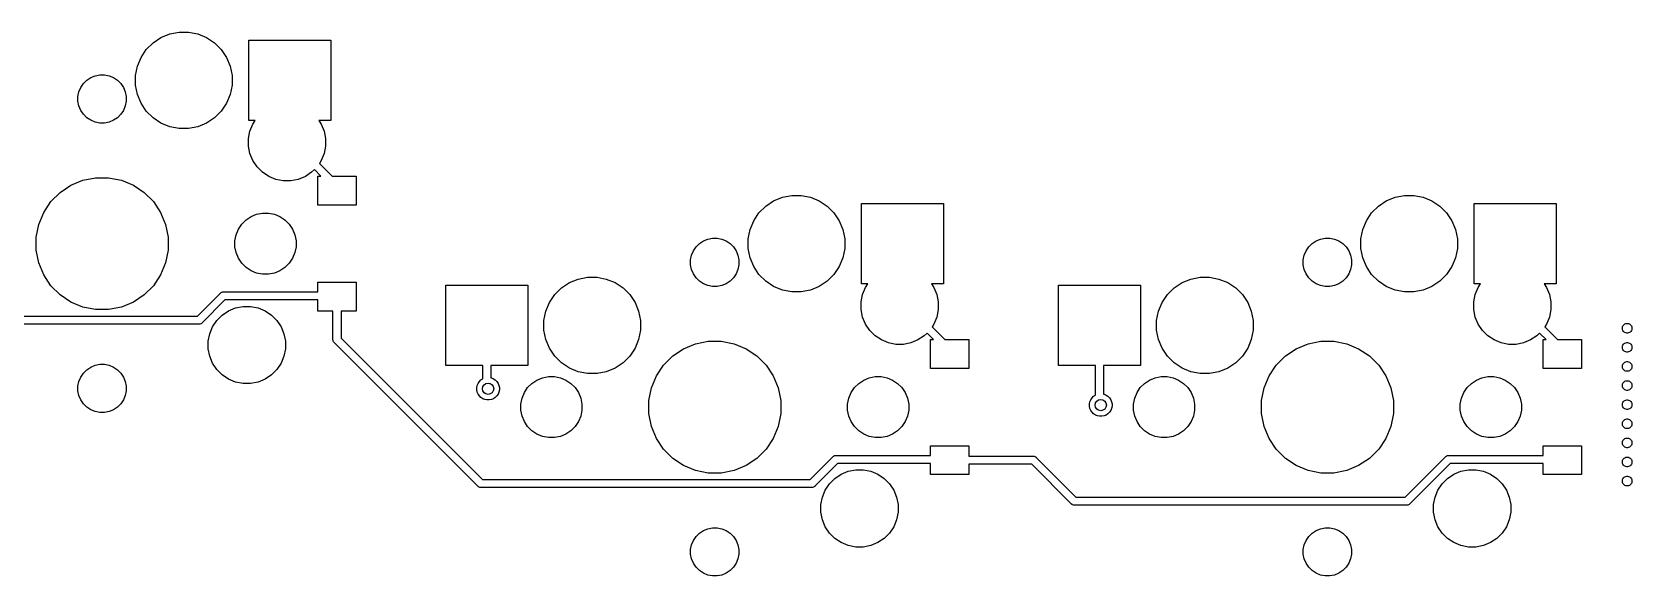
# Model space of a CAD drawing. Extents: x 70 to 347, y -163 to -55.
# Drawn here: x 158.63 to 208.38, y -114.55 to -97.64 of the extents above; entities that cross this region are included whole.
import ezdxf

# ---------------------------------------------------------------- set-up
doc = ezdxf.new("R2010")
doc.units = 0
doc.layers.add('BLACK', color=7, linetype='CONTINUOUS')

msp = doc.modelspace()

# ---------------------------------------------------------------- linework, layer by layer
at = {"layer": 'BLACK', "linetype": 'CONTINUOUS'}
for p, q in [((162.182, -98.18), (162.391, -97.9711)), ((162.391, -97.9711), (162.637, -97.8069)), ((162.637, -97.8069), (162.91, -97.6938)), ((162.91, -97.6938), (163.2, -97.6362)), ((163.2, -97.6362), (163.495, -97.6362)), ((163.495, -97.6362), (163.785, -97.6938)), ((163.785, -97.6938), (164.058, -97.8069)), ((164.058, -97.8069), (164.304, -97.9711)), ((164.304, -97.9711), (164.513, -98.18)), ((165.374, -100.386), (165.374, -97.8862)), ((165.374, -97.8862), (167.924, -97.8862)), ((167.924, -97.8862), (167.924, -100.386)), ((161.905, -98.6987), (162.018, -98.4257)), ((162.018, -98.4257), (162.182, -98.18)), ((164.513, -98.18), (164.677, -98.4257)), ((164.677, -98.4257), (164.79, -98.6987)), ((160.452, -99.0516), (160.589, -98.995)), ((160.589, -98.995), (160.734, -98.9662)), ((160.734, -98.9662), (160.881, -98.9662)), ((160.881, -98.9662), (161.026, -98.995)), ((161.026, -98.995), (161.163, -99.0516)), ((161.847, -98.9885), (161.905, -98.6987)), ((161.847, -99.2839), (161.847, -98.9885)), ((164.79, -98.6987), (164.847, -98.9885)), ((164.847, -98.9885), (164.847, -99.2839)), ((160.057, -99.6423), (160.086, -99.4974)), ((160.086, -99.4974), (160.143, -99.3609)), ((160.143, -99.3609), (160.225, -99.2381)), ((160.225, -99.2381), (160.329, -99.1336)), ((160.329, -99.1336), (160.452, -99.0516)), ((161.163, -99.0516), (161.285, -99.1336)), ((161.285, -99.1336), (161.39, -99.2381)), ((161.39, -99.2381), (161.472, -99.3609)), ((161.472, -99.3609), (161.529, -99.4974)), ((161.529, -99.4974), (161.557, -99.6423)), ((161.905, -99.5737), (161.847, -99.2839)), ((164.847, -99.2839), (164.79, -99.5737)), ((160.057, -99.7901), (160.057, -99.6423)), ((160.086, -99.935), (160.057, -99.7901)), ((160.143, -100.071), (160.086, -99.935)), ((161.529, -99.935), (161.472, -100.071)), ((161.557, -99.7901), (161.529, -99.935)), ((161.557, -99.6423), (161.557, -99.7901)), ((162.018, -99.8467), (161.905, -99.5737)), ((162.182, -100.092), (162.018, -99.8467)), ((164.677, -99.8467), (164.513, -100.092)), ((164.79, -99.5737), (164.677, -99.8467)), ((160.225, -100.194), (160.143, -100.071)), ((160.329, -100.299), (160.225, -100.194)), ((160.452, -100.381), (160.329, -100.299)), ((160.589, -100.437), (160.452, -100.381)), ((160.734, -100.466), (160.589, -100.437)), ((160.881, -100.466), (160.734, -100.466)), ((161.026, -100.437), (160.881, -100.466)), ((161.163, -100.381), (161.026, -100.437)), ((161.285, -100.299), (161.163, -100.381)), ((161.39, -100.194), (161.285, -100.299)), ((161.472, -100.071), (161.39, -100.194)), ((162.391, -100.301), (162.182, -100.092)), ((162.637, -100.465), (162.391, -100.301)), ((162.91, -100.579), (162.637, -100.465)), ((164.058, -100.465), (163.785, -100.579)), ((164.304, -100.301), (164.058, -100.465)), ((164.513, -100.092), (164.304, -100.301)), ((165.569, -100.386), (165.374, -100.386)), ((165.494, -100.498), (165.569, -100.386)), ((167.924, -100.386), (167.546, -100.386)), ((167.546, -100.386), (167.621, -100.498)), ((163.2, -100.636), (162.91, -100.579)), ((163.495, -100.636), (163.2, -100.636)), ((163.785, -100.579), (163.495, -100.636)), ((165.357, -100.948), (165.404, -100.716)), ((165.357, -101.184), (165.357, -100.948)), ((165.404, -100.716), (165.494, -100.498)), ((167.621, -100.498), (167.711, -100.716)), ((167.711, -100.716), (167.757, -100.948)), ((167.757, -100.948), (167.757, -101.184)), ((165.404, -101.416), (165.357, -101.184)), ((165.494, -101.635), (165.404, -101.416)), ((167.711, -101.416), (167.621, -101.635)), ((167.757, -101.184), (167.711, -101.416)), ((165.625, -101.831), (165.494, -101.635)), ((165.792, -101.998), (165.625, -101.831)), ((167.406, -101.914), (167.322, -101.998)), ((167.608, -102.116), (167.406, -101.914)), ((167.621, -101.635), (167.564, -101.719)), ((167.564, -101.719), (167.962, -102.116)), ((159.501, -102.624), (159.836, -102.4)), ((159.836, -102.4), (160.209, -102.245)), ((160.209, -102.245), (160.605, -102.166)), ((160.605, -102.166), (161.009, -102.166)), ((161.009, -102.166), (161.405, -102.245)), ((161.405, -102.245), (161.778, -102.4)), ((161.778, -102.4), (162.114, -102.624)), ((165.989, -102.13), (165.792, -101.998)), ((166.207, -102.22), (165.989, -102.13)), ((166.439, -102.266), (166.207, -102.22)), ((166.676, -102.266), (166.439, -102.266)), ((166.907, -102.22), (166.676, -102.266)), ((167.126, -102.13), (166.907, -102.22)), ((167.322, -101.998), (167.126, -102.13)), ((167.51, -103.016), (167.51, -102.116)), ((167.51, -102.116), (167.608, -102.116)), ((167.962, -102.116), (168.71, -102.116)), ((168.71, -102.116), (168.71, -103.016)), ((158.991, -103.245), (159.215, -102.909)), ((159.215, -102.909), (159.501, -102.624)), ((162.114, -102.624), (162.4, -102.909)), ((162.4, -102.909), (162.624, -103.245)), ((181.441, -103.051), (181.687, -102.887)), ((181.687, -102.887), (181.96, -102.774)), ((181.96, -102.774), (182.25, -102.716)), ((182.25, -102.716), (182.545, -102.716)), ((182.545, -102.716), (182.835, -102.774)), ((182.835, -102.774), (183.108, -102.887)), ((183.108, -102.887), (183.354, -103.051)), ((184.424, -105.466), (184.424, -102.966)), ((184.424, -102.966), (186.974, -102.966)), ((186.974, -102.966), (186.974, -105.466)), ((200.491, -103.051), (200.737, -102.887)), ((200.737, -102.887), (201.01, -102.774)), ((201.01, -102.774), (201.3, -102.716)), ((201.3, -102.716), (201.595, -102.716)), ((201.595, -102.716), (201.885, -102.774)), ((201.885, -102.774), (202.158, -102.887)), ((202.158, -102.887), (202.404, -103.051)), ((203.474, -105.466), (203.474, -102.966)), ((203.474, -102.966), (206.024, -102.966)), ((206.024, -102.966), (206.024, -105.466)), ((158.836, -103.618), (158.991, -103.245)), ((162.624, -103.245), (162.779, -103.618)), ((165.149, -103.611), (165.282, -103.478)), ((165.282, -103.478), (165.437, -103.374)), ((165.437, -103.374), (165.61, -103.303)), ((165.61, -103.303), (165.794, -103.266)), ((165.794, -103.266), (165.981, -103.266)), ((165.981, -103.266), (166.164, -103.303)), ((166.164, -103.303), (166.337, -103.374)), ((166.337, -103.374), (166.493, -103.478)), ((166.493, -103.478), (166.625, -103.611)), ((168.71, -103.016), (167.51, -103.016)), ((181.068, -103.506), (181.232, -103.26)), ((181.232, -103.26), (181.441, -103.051)), ((183.354, -103.051), (183.563, -103.26)), ((183.563, -103.26), (183.727, -103.506)), ((200.118, -103.506), (200.282, -103.26)), ((200.282, -103.26), (200.491, -103.051)), ((202.404, -103.051), (202.613, -103.26)), ((202.613, -103.26), (202.777, -103.506)), ((158.757, -104.014), (158.836, -103.618)), ((162.779, -103.618), (162.857, -104.014)), ((164.937, -104.123), (164.974, -103.939)), ((164.974, -103.939), (165.046, -103.766)), ((165.046, -103.766), (165.149, -103.611)), ((166.625, -103.611), (166.729, -103.766)), ((166.729, -103.766), (166.801, -103.939)), ((166.801, -103.939), (166.837, -104.123)), ((180.897, -104.068), (180.955, -103.779)), ((180.955, -103.779), (181.068, -103.506)), ((183.727, -103.506), (183.84, -103.779)), ((183.84, -103.779), (183.897, -104.068)), ((199.947, -104.068), (200.005, -103.779)), ((200.005, -103.779), (200.118, -103.506)), ((202.777, -103.506), (202.89, -103.779)), ((202.89, -103.779), (202.947, -104.068)), ((158.757, -104.418), (158.757, -104.014)), ((158.836, -104.814), (158.757, -104.418)), ((162.857, -104.418), (162.779, -104.814)), ((162.857, -104.014), (162.857, -104.418)), ((164.937, -104.31), (164.937, -104.123)), ((164.974, -104.493), (164.937, -104.31)), ((166.837, -104.31), (166.801, -104.493)), ((166.837, -104.123), (166.837, -104.31)), ((179.136, -104.577), (179.193, -104.441)), ((179.193, -104.441), (179.275, -104.318)), ((179.275, -104.318), (179.379, -104.214)), ((179.379, -104.214), (179.502, -104.132)), ((179.502, -104.132), (179.639, -104.075)), ((179.639, -104.075), (179.784, -104.046)), ((179.784, -104.046), (179.931, -104.046)), ((179.931, -104.046), (180.076, -104.075)), ((180.076, -104.075), (180.213, -104.132)), ((180.213, -104.132), (180.335, -104.214)), ((180.335, -104.214), (180.44, -104.318)), ((180.44, -104.318), (180.522, -104.441)), ((180.522, -104.441), (180.579, -104.577)), ((180.897, -104.364), (180.897, -104.068)), ((180.955, -104.654), (180.897, -104.364)), ((183.897, -104.364), (183.84, -104.654)), ((183.897, -104.068), (183.897, -104.364)), ((198.186, -104.577), (198.243, -104.441)), ((198.243, -104.441), (198.325, -104.318)), ((198.325, -104.318), (198.429, -104.214)), ((198.429, -104.214), (198.552, -104.132)), ((198.552, -104.132), (198.689, -104.075)), ((198.689, -104.075), (198.834, -104.046)), ((198.834, -104.046), (198.981, -104.046)), ((198.981, -104.046), (199.126, -104.075)), ((199.126, -104.075), (199.263, -104.132)), ((199.263, -104.132), (199.385, -104.214)), ((199.385, -104.214), (199.49, -104.318)), ((199.49, -104.318), (199.572, -104.441)), ((199.572, -104.441), (199.629, -104.577)), ((199.947, -104.364), (199.947, -104.068)), ((200.005, -104.654), (199.947, -104.364)), ((202.947, -104.364), (202.89, -104.654)), ((202.947, -104.068), (202.947, -104.364)), ((158.991, -105.187), (158.836, -104.814)), ((162.779, -104.814), (162.624, -105.187)), ((165.046, -104.666), (164.974, -104.493)), ((165.149, -104.822), (165.046, -104.666)), ((165.282, -104.954), (165.149, -104.822)), ((165.437, -105.058), (165.282, -104.954)), ((166.493, -104.954), (166.337, -105.058)), ((166.625, -104.822), (166.493, -104.954)), ((166.729, -104.666), (166.625, -104.822)), ((166.801, -104.493), (166.729, -104.666)), ((179.107, -104.722), (179.136, -104.577)), ((179.107, -104.87), (179.107, -104.722)), ((179.136, -105.015), (179.107, -104.87)), ((180.579, -104.577), (180.607, -104.722)), ((180.607, -104.87), (180.579, -105.015)), ((180.607, -104.722), (180.607, -104.87)), ((181.068, -104.927), (180.955, -104.654)), ((181.232, -105.172), (181.068, -104.927)), ((183.727, -104.927), (183.563, -105.172)), ((183.84, -104.654), (183.727, -104.927)), ((198.157, -104.722), (198.186, -104.577)), ((198.157, -104.87), (198.157, -104.722)), ((198.186, -105.015), (198.157, -104.87)), ((199.629, -104.577), (199.657, -104.722)), ((199.657, -104.87), (199.629, -105.015)), ((199.657, -104.722), (199.657, -104.87)), ((200.118, -104.927), (200.005, -104.654)), ((200.282, -105.172), (200.118, -104.927)), ((202.777, -104.927), (202.613, -105.172)), ((202.89, -104.654), (202.777, -104.927)), ((159.215, -105.523), (158.991, -105.187)), ((162.624, -105.187), (162.4, -105.523)), ((165.61, -105.13), (165.437, -105.058)), ((165.794, -105.166), (165.61, -105.13)), ((165.981, -105.166), (165.794, -105.166)), ((166.164, -105.13), (165.981, -105.166)), ((166.337, -105.058), (166.164, -105.13)), ((167.51, -105.716), (167.51, -105.416)), ((167.51, -105.416), (168.71, -105.416)), ((168.71, -105.416), (168.71, -106.316)), ((175.091, -105.591), (175.337, -105.427)), ((175.337, -105.427), (175.61, -105.314)), ((175.61, -105.314), (175.9, -105.256)), ((175.9, -105.256), (176.195, -105.256)), ((176.195, -105.256), (176.485, -105.314)), ((176.485, -105.314), (176.758, -105.427)), ((176.758, -105.427), (177.004, -105.591)), ((179.193, -105.151), (179.136, -105.015)), ((179.275, -105.274), (179.193, -105.151)), ((179.379, -105.379), (179.275, -105.274)), ((179.502, -105.461), (179.379, -105.379)), ((179.639, -105.517), (179.502, -105.461)), ((180.213, -105.461), (180.076, -105.517)), ((180.335, -105.379), (180.213, -105.461)), ((180.44, -105.274), (180.335, -105.379)), ((180.522, -105.151), (180.44, -105.274)), ((180.579, -105.015), (180.522, -105.151)), ((181.441, -105.381), (181.232, -105.172)), ((181.687, -105.545), (181.441, -105.381)), ((183.354, -105.381), (183.108, -105.545)), ((183.563, -105.172), (183.354, -105.381)), ((184.619, -105.466), (184.424, -105.466)), ((184.544, -105.578), (184.619, -105.466)), ((186.974, -105.466), (186.596, -105.466)), ((186.596, -105.466), (186.671, -105.578)), ((194.141, -105.591), (194.387, -105.427)), ((194.387, -105.427), (194.66, -105.314)), ((194.66, -105.314), (194.95, -105.256)), ((194.95, -105.256), (195.245, -105.256)), ((195.245, -105.256), (195.535, -105.314)), ((195.535, -105.314), (195.808, -105.427)), ((195.808, -105.427), (196.054, -105.591)), ((198.243, -105.151), (198.186, -105.015)), ((198.325, -105.274), (198.243, -105.151)), ((198.429, -105.379), (198.325, -105.274)), ((198.552, -105.461), (198.429, -105.379)), ((198.689, -105.517), (198.552, -105.461)), ((199.263, -105.461), (199.126, -105.517)), ((199.385, -105.379), (199.263, -105.461)), ((199.49, -105.274), (199.385, -105.379)), ((199.572, -105.151), (199.49, -105.274)), ((199.629, -105.015), (199.572, -105.151)), ((200.491, -105.381), (200.282, -105.172)), ((200.737, -105.545), (200.491, -105.381)), ((202.404, -105.381), (202.158, -105.545)), ((202.613, -105.172), (202.404, -105.381)), ((203.669, -105.466), (203.474, -105.466)), ((203.594, -105.578), (203.669, -105.466)), ((206.024, -105.466), (205.646, -105.466)), ((205.646, -105.466), (205.721, -105.578)), ((159.501, -105.809), (159.215, -105.523)), ((159.836, -106.033), (159.501, -105.809)), ((162.114, -105.809), (161.778, -106.033)), ((162.4, -105.523), (162.114, -105.809)), ((163.774, -106.466), (164.483, -105.757)), ((164.627, -105.966), (163.918, -106.675)), ((164.483, -105.757), (164.487, -105.752)), ((164.487, -105.752), (164.501, -105.741)), ((164.501, -105.741), (164.506, -105.737)), ((164.506, -105.737), (164.527, -105.725)), ((164.527, -105.725), (164.551, -105.718)), ((164.551, -105.718), (164.569, -105.716)), ((164.569, -105.716), (164.569, -105.716)), ((164.569, -105.716), (164.575, -105.716)), ((164.575, -105.716), (164.582, -105.716)), ((164.582, -105.716), (167.51, -105.716)), ((167.51, -105.966), (164.627, -105.966)), ((167.51, -106.316), (167.51, -105.966)), ((171.497, -108.006), (171.497, -105.506)), ((171.497, -105.506), (174.047, -105.506)), ((174.047, -105.506), (174.047, -108.006)), ((174.718, -106.046), (174.882, -105.8)), ((174.882, -105.8), (175.091, -105.591)), ((177.004, -105.591), (177.213, -105.8)), ((177.213, -105.8), (177.377, -106.046)), ((179.784, -105.546), (179.639, -105.517)), ((179.931, -105.546), (179.784, -105.546)), ((180.076, -105.517), (179.931, -105.546)), ((181.96, -105.659), (181.687, -105.545)), ((182.25, -105.716), (181.96, -105.659)), ((182.545, -105.716), (182.25, -105.716)), ((182.835, -105.659), (182.545, -105.716)), ((183.108, -105.545), (182.835, -105.659)), ((184.407, -106.028), (184.454, -105.796)), ((184.454, -105.796), (184.544, -105.578)), ((186.671, -105.578), (186.761, -105.796)), ((186.761, -105.796), (186.807, -106.028)), ((190.547, -108.006), (190.547, -105.506)), ((190.547, -105.506), (193.097, -105.506)), ((193.097, -105.506), (193.097, -108.006)), ((193.768, -106.046), (193.932, -105.8)), ((193.932, -105.8), (194.141, -105.591)), ((196.054, -105.591), (196.263, -105.8)), ((196.263, -105.8), (196.427, -106.046)), ((198.834, -105.546), (198.689, -105.517)), ((198.981, -105.546), (198.834, -105.546)), ((199.126, -105.517), (198.981, -105.546)), ((201.01, -105.659), (200.737, -105.545)), ((201.3, -105.716), (201.01, -105.659)), ((201.595, -105.716), (201.3, -105.716)), ((201.885, -105.659), (201.595, -105.716)), ((202.158, -105.545), (201.885, -105.659)), ((203.457, -106.028), (203.504, -105.796)), ((203.504, -105.796), (203.594, -105.578)), ((205.721, -105.578), (205.811, -105.796)), ((205.811, -105.796), (205.857, -106.028)), ((160.209, -106.187), (159.836, -106.033)), ((160.605, -106.266), (160.209, -106.187)), ((161.009, -106.266), (160.605, -106.266)), ((161.405, -106.187), (161.009, -106.266)), ((161.778, -106.033), (161.405, -106.187)), ((164.375, -106.601), (164.542, -106.434)), ((164.542, -106.434), (164.739, -106.303)), ((164.739, -106.303), (164.957, -106.212)), ((164.957, -106.212), (165.189, -106.166)), ((165.189, -106.166), (165.426, -106.166)), ((165.426, -106.166), (165.657, -106.212)), ((165.657, -106.212), (165.876, -106.303)), ((165.876, -106.303), (166.072, -106.434)), ((166.072, -106.434), (166.239, -106.601)), ((167.985, -106.316), (167.51, -106.316)), ((167.985, -107.195), (167.985, -106.316)), ((168.71, -106.316), (168.235, -106.316)), ((168.235, -106.316), (168.235, -107.149)), ((174.547, -106.608), (174.605, -106.319)), ((174.605, -106.319), (174.718, -106.046)), ((177.377, -106.046), (177.49, -106.319)), ((177.49, -106.319), (177.547, -106.608)), ((184.407, -106.264), (184.407, -106.028)), ((184.454, -106.496), (184.407, -106.264)), ((186.807, -106.264), (186.761, -106.496)), ((186.807, -106.028), (186.807, -106.264)), ((193.597, -106.608), (193.655, -106.319)), ((193.655, -106.319), (193.768, -106.046)), ((196.427, -106.046), (196.54, -106.319)), ((196.54, -106.319), (196.597, -106.608)), ((203.457, -106.264), (203.457, -106.028)), ((203.504, -106.496), (203.457, -106.264)), ((205.857, -106.264), (205.811, -106.496)), ((205.857, -106.028), (205.857, -106.264)), ((163.819, -106.716), (154.426, -106.716)), ((154.471, -106.466), (163.774, -106.466)), ((163.825, -106.717), (163.819, -106.716)), ((163.832, -106.716), (163.825, -106.717)), ((163.85, -106.714), (163.832, -106.716)), ((163.832, -106.716), (163.832, -106.716)), ((163.873, -106.707), (163.85, -106.714)), ((163.895, -106.696), (163.873, -106.707)), ((163.914, -106.68), (163.895, -106.696)), ((163.918, -106.675), (163.914, -106.68)), ((164.154, -107.016), (164.244, -106.798)), ((164.244, -106.798), (164.375, -106.601)), ((166.239, -106.601), (166.371, -106.798)), ((166.371, -106.798), (166.461, -107.016)), ((174.547, -106.904), (174.547, -106.608)), ((174.605, -107.194), (174.547, -106.904)), ((177.547, -106.904), (177.49, -107.194)), ((177.547, -106.608), (177.547, -106.904)), ((184.544, -106.715), (184.454, -106.496)), ((184.675, -106.911), (184.544, -106.715)), ((184.842, -107.078), (184.675, -106.911)), ((186.671, -106.715), (186.614, -106.799)), ((186.614, -106.799), (187.012, -107.196)), ((186.761, -106.496), (186.671, -106.715)), ((193.597, -106.904), (193.597, -106.608)), ((193.655, -107.194), (193.597, -106.904)), ((196.597, -106.904), (196.54, -107.194)), ((196.597, -106.608), (196.597, -106.904)), ((203.594, -106.715), (203.504, -106.496)), ((203.725, -106.911), (203.594, -106.715)), ((203.892, -107.078), (203.725, -106.911)), ((205.721, -106.715), (205.664, -106.799)), ((205.664, -106.799), (206.062, -107.196)), ((205.811, -106.496), (205.721, -106.715)), ((208.077, -106.83), (208.083, -106.801)), ((208.077, -106.86), (208.077, -106.83)), ((208.083, -106.889), (208.077, -106.86)), ((208.083, -106.801), (208.094, -106.774)), ((208.094, -106.916), (208.083, -106.889)), ((208.094, -106.774), (208.11, -106.749)), ((208.11, -106.941), (208.094, -106.916)), ((208.11, -106.749), (208.131, -106.728)), ((208.131, -106.962), (208.11, -106.941)), ((208.131, -106.728), (208.156, -106.712)), ((208.156, -106.978), (208.131, -106.962)), ((208.156, -106.712), (208.183, -106.701)), ((208.183, -106.701), (208.212, -106.695)), ((208.212, -106.695), (208.242, -106.695)), ((208.242, -106.695), (208.271, -106.701)), ((208.271, -106.701), (208.298, -106.712)), ((208.298, -106.712), (208.323, -106.728)), ((208.323, -106.962), (208.298, -106.978)), ((208.323, -106.728), (208.344, -106.749)), ((208.344, -106.941), (208.323, -106.962)), ((208.344, -106.749), (208.36, -106.774)), ((208.36, -106.916), (208.344, -106.941)), ((208.36, -106.774), (208.371, -106.801)), ((208.371, -106.889), (208.36, -106.916)), ((208.371, -106.801), (208.377, -106.83)), ((208.377, -106.86), (208.371, -106.889)), ((208.377, -106.83), (208.377, -106.86)), ((164.107, -107.248), (164.154, -107.016)), ((164.107, -107.484), (164.107, -107.248)), ((166.461, -107.016), (166.507, -107.248)), ((166.507, -107.248), (166.507, -107.484)), ((167.984, -107.201), (167.985, -107.195)), ((167.985, -107.207), (167.984, -107.201)), ((167.987, -107.225), (167.985, -107.207)), ((167.985, -107.207), (167.985, -107.207)), ((167.994, -107.249), (167.987, -107.225)), ((168.005, -107.27), (167.994, -107.249)), ((168.021, -107.29), (168.005, -107.27)), ((168.026, -107.293), (168.021, -107.29)), ((172.488, -111.755), (168.026, -107.293)), ((168.235, -107.149), (172.632, -111.546)), ((174.718, -107.467), (174.605, -107.194)), ((177.49, -107.194), (177.377, -107.467)), ((178.886, -107.48), (179.259, -107.325)), ((179.259, -107.325), (179.655, -107.246)), ((179.655, -107.246), (180.059, -107.246)), ((180.059, -107.246), (180.455, -107.325)), ((180.455, -107.325), (180.828, -107.48)), ((185.039, -107.21), (184.842, -107.078)), ((185.257, -107.3), (185.039, -107.21)), ((185.489, -107.346), (185.257, -107.3)), ((185.726, -107.346), (185.489, -107.346)), ((185.957, -107.3), (185.726, -107.346)), ((186.176, -107.21), (185.957, -107.3)), ((186.372, -107.078), (186.176, -107.21)), ((186.456, -106.994), (186.372, -107.078)), ((186.658, -107.196), (186.456, -106.994)), ((186.56, -108.096), (186.56, -107.196)), ((186.56, -107.196), (186.658, -107.196)), ((187.012, -107.196), (187.76, -107.196)), ((187.76, -107.196), (187.76, -108.096)), ((193.768, -107.467), (193.655, -107.194)), ((196.54, -107.194), (196.427, -107.467)), ((197.936, -107.48), (198.309, -107.325)), ((198.309, -107.325), (198.705, -107.246)), ((198.705, -107.246), (199.109, -107.246)), ((199.109, -107.246), (199.505, -107.325)), ((199.505, -107.325), (199.878, -107.48)), ((204.089, -107.21), (203.892, -107.078)), ((204.307, -107.3), (204.089, -107.21)), ((204.539, -107.346), (204.307, -107.3)), ((204.776, -107.346), (204.539, -107.346)), ((205.007, -107.3), (204.776, -107.346)), ((205.226, -107.21), (205.007, -107.3)), ((205.422, -107.078), (205.226, -107.21)), ((205.506, -106.994), (205.422, -107.078)), ((205.708, -107.196), (205.506, -106.994)), ((205.61, -108.096), (205.61, -107.196)), ((205.61, -107.196), (205.708, -107.196)), ((206.062, -107.196), (206.81, -107.196)), ((206.81, -107.196), (206.81, -108.096)), ((208.077, -107.424), (208.083, -107.395)), ((208.077, -107.454), (208.077, -107.424)), ((208.083, -107.483), (208.077, -107.454)), ((208.083, -107.395), (208.094, -107.368)), ((208.094, -107.368), (208.11, -107.343)), ((208.11, -107.343), (208.131, -107.322)), ((208.131, -107.322), (208.156, -107.306)), ((208.183, -106.989), (208.156, -106.978)), ((208.156, -107.306), (208.183, -107.295)), ((208.212, -106.995), (208.183, -106.989)), ((208.183, -107.295), (208.212, -107.289)), ((208.242, -106.995), (208.212, -106.995)), ((208.212, -107.289), (208.242, -107.289)), ((208.271, -106.989), (208.242, -106.995)), ((208.242, -107.289), (208.271, -107.295)), ((208.298, -106.978), (208.271, -106.989)), ((208.271, -107.295), (208.298, -107.306)), ((208.298, -107.306), (208.323, -107.322)), ((208.323, -107.322), (208.344, -107.343)), ((208.344, -107.343), (208.36, -107.368)), ((208.36, -107.368), (208.371, -107.395)), ((208.371, -107.395), (208.377, -107.424)), ((208.377, -107.454), (208.371, -107.483)), ((208.377, -107.424), (208.377, -107.454)), ((164.154, -107.716), (164.107, -107.484)), ((164.244, -107.935), (164.154, -107.716)), ((164.375, -108.131), (164.244, -107.935)), ((166.371, -107.935), (166.239, -108.131)), ((166.461, -107.716), (166.371, -107.935)), ((166.507, -107.484), (166.461, -107.716)), ((174.882, -107.712), (174.718, -107.467)), ((175.091, -107.921), (174.882, -107.712)), ((175.337, -108.085), (175.091, -107.921)), ((177.004, -107.921), (176.758, -108.085)), ((177.213, -107.712), (177.004, -107.921)), ((177.377, -107.467), (177.213, -107.712)), ((178.265, -107.989), (178.551, -107.704)), ((178.551, -107.704), (178.886, -107.48)), ((180.828, -107.48), (181.164, -107.704)), ((181.164, -107.704), (181.45, -107.989)), ((193.932, -107.712), (193.768, -107.467)), ((194.141, -107.921), (193.932, -107.712)), ((194.387, -108.085), (194.141, -107.921)), ((196.054, -107.921), (195.808, -108.085)), ((196.263, -107.712), (196.054, -107.921)), ((196.427, -107.467), (196.263, -107.712)), ((197.315, -107.989), (197.601, -107.704)), ((197.601, -107.704), (197.936, -107.48)), ((199.878, -107.48), (200.214, -107.704)), ((200.214, -107.704), (200.5, -107.989)), ((208.094, -107.51), (208.083, -107.483)), ((208.11, -107.534), (208.094, -107.51)), ((208.094, -107.961), (208.11, -107.937)), ((208.131, -107.555), (208.11, -107.534)), ((208.11, -107.937), (208.131, -107.916)), ((208.156, -107.572), (208.131, -107.555)), ((208.131, -107.916), (208.156, -107.9)), ((208.183, -107.583), (208.156, -107.572)), ((208.156, -107.9), (208.183, -107.888)), ((208.212, -107.589), (208.183, -107.583)), ((208.183, -107.888), (208.212, -107.883)), ((208.242, -107.589), (208.212, -107.589)), ((208.212, -107.883), (208.242, -107.883)), ((208.271, -107.583), (208.242, -107.589)), ((208.242, -107.883), (208.271, -107.888)), ((208.298, -107.572), (208.271, -107.583)), ((208.271, -107.888), (208.298, -107.9)), ((208.323, -107.555), (208.298, -107.572)), ((208.298, -107.9), (208.323, -107.916)), ((208.344, -107.534), (208.323, -107.555)), ((208.323, -107.916), (208.344, -107.937)), ((208.36, -107.51), (208.344, -107.534)), ((208.344, -107.937), (208.36, -107.961)), ((208.371, -107.483), (208.36, -107.51)), ((160.086, -108.497), (160.143, -108.361)), ((160.143, -108.361), (160.225, -108.238)), ((160.225, -108.238), (160.329, -108.134)), ((160.329, -108.134), (160.452, -108.052)), ((160.452, -108.052), (160.589, -107.995)), ((160.589, -107.995), (160.734, -107.966)), ((160.734, -107.966), (160.881, -107.966)), ((160.881, -107.966), (161.026, -107.995)), ((161.026, -107.995), (161.163, -108.052)), ((161.163, -108.052), (161.285, -108.134)), ((161.285, -108.134), (161.39, -108.238)), ((161.39, -108.238), (161.472, -108.361)), ((161.472, -108.361), (161.529, -108.497)), ((164.542, -108.298), (164.375, -108.131)), ((164.739, -108.43), (164.542, -108.298)), ((164.957, -108.52), (164.739, -108.43)), ((165.876, -108.43), (165.657, -108.52)), ((166.072, -108.298), (165.876, -108.43)), ((166.239, -108.131), (166.072, -108.298)), ((172.647, -108.006), (171.497, -108.006)), ((172.537, -108.502), (172.586, -108.453)), ((172.586, -108.453), (172.643, -108.415)), ((172.643, -108.415), (172.647, -108.413)), ((172.647, -108.413), (172.647, -108.006)), ((174.047, -108.006), (172.897, -108.006)), ((172.897, -108.006), (172.897, -108.385)), ((172.897, -108.385), (172.911, -108.388)), ((172.911, -108.388), (172.975, -108.415)), ((172.975, -108.415), (173.032, -108.453)), ((173.032, -108.453), (173.081, -108.502)), ((174.172, -108.558), (174.327, -108.454)), ((174.327, -108.454), (174.5, -108.383)), ((174.5, -108.383), (174.684, -108.346)), ((174.684, -108.346), (174.871, -108.346)), ((174.871, -108.346), (175.055, -108.383)), ((175.055, -108.383), (175.227, -108.454)), ((175.227, -108.454), (175.383, -108.558)), ((175.61, -108.199), (175.337, -108.085)), ((175.9, -108.256), (175.61, -108.199)), ((176.195, -108.256), (175.9, -108.256)), ((176.485, -108.199), (176.195, -108.256)), ((176.758, -108.085), (176.485, -108.199)), ((177.886, -108.698), (178.041, -108.325)), ((178.041, -108.325), (178.265, -107.989)), ((181.45, -107.989), (181.674, -108.325)), ((181.674, -108.325), (181.829, -108.698)), ((184.332, -108.558), (184.487, -108.454)), ((184.487, -108.454), (184.66, -108.383)), ((184.66, -108.383), (184.844, -108.346)), ((184.844, -108.346), (185.031, -108.346)), ((185.031, -108.346), (185.215, -108.383)), ((185.215, -108.383), (185.387, -108.454)), ((185.387, -108.454), (185.543, -108.558)), ((187.76, -108.096), (186.56, -108.096)), ((191.697, -108.006), (190.547, -108.006)), ((191.697, -108.921), (191.697, -108.006)), ((193.097, -108.006), (191.947, -108.006)), ((191.947, -108.006), (191.947, -108.893)), ((193.222, -108.558), (193.377, -108.454)), ((193.377, -108.454), (193.55, -108.383)), ((193.55, -108.383), (193.734, -108.346)), ((193.734, -108.346), (193.921, -108.346)), ((193.921, -108.346), (194.105, -108.383)), ((194.105, -108.383), (194.277, -108.454)), ((194.277, -108.454), (194.433, -108.558)), ((194.66, -108.199), (194.387, -108.085)), ((194.95, -108.256), (194.66, -108.199)), ((195.245, -108.256), (194.95, -108.256)), ((195.535, -108.199), (195.245, -108.256)), ((195.808, -108.085), (195.535, -108.199)), ((196.936, -108.698), (197.091, -108.325)), ((197.091, -108.325), (197.315, -107.989)), ((200.5, -107.989), (200.724, -108.325)), ((200.724, -108.325), (200.879, -108.698)), ((203.382, -108.558), (203.537, -108.454)), ((203.537, -108.454), (203.71, -108.383)), ((203.71, -108.383), (203.894, -108.346)), ((203.894, -108.346), (204.081, -108.346)), ((204.081, -108.346), (204.265, -108.383)), ((204.265, -108.383), (204.437, -108.454)), ((204.437, -108.454), (204.593, -108.558)), ((206.81, -108.096), (205.61, -108.096)), ((208.077, -108.018), (208.083, -107.989)), ((208.077, -108.047), (208.077, -108.018)), ((208.083, -108.076), (208.077, -108.047)), ((208.083, -107.989), (208.094, -107.961)), ((208.094, -108.104), (208.083, -108.076)), ((208.11, -108.128), (208.094, -108.104)), ((208.131, -108.149), (208.11, -108.128)), ((208.156, -108.165), (208.131, -108.149)), ((208.183, -108.177), (208.156, -108.165)), ((208.212, -108.183), (208.183, -108.177)), ((208.242, -108.183), (208.212, -108.183)), ((208.271, -108.177), (208.242, -108.183)), ((208.298, -108.165), (208.271, -108.177)), ((208.323, -108.149), (208.298, -108.165)), ((208.344, -108.128), (208.323, -108.149)), ((208.36, -108.104), (208.344, -108.128)), ((208.36, -107.961), (208.371, -107.989)), ((208.371, -108.076), (208.36, -108.104)), ((208.371, -107.989), (208.377, -108.018)), ((208.377, -108.047), (208.371, -108.076)), ((208.377, -108.018), (208.377, -108.047)), ((160.057, -108.642), (160.086, -108.497)), ((160.057, -108.79), (160.057, -108.642)), ((160.086, -108.935), (160.057, -108.79)), ((160.143, -109.071), (160.086, -108.935)), ((161.529, -108.935), (161.472, -109.071)), ((161.529, -108.497), (161.557, -108.642)), ((161.557, -108.79), (161.529, -108.935)), ((161.557, -108.642), (161.557, -108.79)), ((165.189, -108.566), (164.957, -108.52)), ((165.426, -108.566), (165.189, -108.566)), ((165.657, -108.52), (165.426, -108.566)), ((172.459, -108.69), (172.472, -108.623)), ((172.459, -108.759), (172.459, -108.69)), ((172.472, -108.827), (172.459, -108.759)), ((172.472, -108.623), (172.499, -108.559)), ((172.499, -108.89), (172.472, -108.827)), ((172.499, -108.559), (172.537, -108.502)), ((172.537, -108.948), (172.499, -108.89)), ((172.586, -108.997), (172.537, -108.948)), ((173.081, -108.948), (173.032, -108.997)), ((173.081, -108.502), (173.119, -108.559)), ((173.119, -108.89), (173.081, -108.948)), ((173.119, -108.559), (173.145, -108.623)), ((173.145, -108.827), (173.119, -108.89)), ((173.145, -108.623), (173.159, -108.69)), ((173.159, -108.759), (173.145, -108.827)), ((173.159, -108.69), (173.159, -108.759)), ((173.864, -109.019), (173.936, -108.846)), ((173.936, -108.846), (174.039, -108.691)), ((174.039, -108.691), (174.172, -108.558)), ((175.383, -108.558), (175.515, -108.691)), ((175.515, -108.691), (175.619, -108.846)), ((175.619, -108.846), (175.691, -109.019)), ((177.807, -109.094), (177.886, -108.698)), ((181.829, -108.698), (181.907, -109.094)), ((184.024, -109.019), (184.096, -108.846)), ((184.096, -108.846), (184.199, -108.691)), ((184.199, -108.691), (184.332, -108.558)), ((185.543, -108.558), (185.675, -108.691)), ((185.675, -108.691), (185.779, -108.846)), ((185.779, -108.846), (185.851, -109.019)), ((191.636, -108.961), (191.693, -108.923)), ((191.693, -108.923), (191.697, -108.921)), ((191.947, -108.893), (191.961, -108.896)), ((191.961, -108.896), (192.025, -108.923)), ((192.025, -108.923), (192.082, -108.961)), ((192.914, -109.019), (192.986, -108.846)), ((192.986, -108.846), (193.089, -108.691)), ((193.089, -108.691), (193.222, -108.558)), ((194.433, -108.558), (194.565, -108.691)), ((194.565, -108.691), (194.669, -108.846)), ((194.669, -108.846), (194.741, -109.019)), ((196.857, -109.094), (196.936, -108.698)), ((200.879, -108.698), (200.957, -109.094)), ((203.074, -109.019), (203.146, -108.846)), ((203.146, -108.846), (203.249, -108.691)), ((203.249, -108.691), (203.382, -108.558)), ((204.593, -108.558), (204.725, -108.691)), ((204.725, -108.691), (204.829, -108.846)), ((204.829, -108.846), (204.901, -109.019)), ((208.077, -108.611), (208.083, -108.583)), ((208.077, -108.641), (208.077, -108.611)), ((208.083, -108.67), (208.077, -108.641)), ((208.083, -108.583), (208.094, -108.555)), ((208.094, -108.697), (208.083, -108.67)), ((208.094, -108.555), (208.11, -108.531)), ((208.11, -108.722), (208.094, -108.697)), ((208.11, -108.531), (208.131, -108.51)), ((208.131, -108.743), (208.11, -108.722)), ((208.131, -108.51), (208.156, -108.493)), ((208.156, -108.759), (208.131, -108.743)), ((208.156, -108.493), (208.183, -108.482)), ((208.183, -108.77), (208.156, -108.759)), ((208.183, -108.482), (208.212, -108.476)), ((208.212, -108.776), (208.183, -108.77)), ((208.212, -108.476), (208.242, -108.476)), ((208.242, -108.776), (208.212, -108.776)), ((208.242, -108.476), (208.271, -108.482)), ((208.271, -108.77), (208.242, -108.776)), ((208.271, -108.482), (208.298, -108.493)), ((208.298, -108.759), (208.271, -108.77)), ((208.298, -108.493), (208.323, -108.51)), ((208.323, -108.743), (208.298, -108.759)), ((208.323, -108.51), (208.344, -108.531)), ((208.344, -108.722), (208.323, -108.743)), ((208.344, -108.531), (208.36, -108.555)), ((208.36, -108.697), (208.344, -108.722)), ((208.36, -108.555), (208.371, -108.583)), ((208.371, -108.67), (208.36, -108.697)), ((208.371, -108.583), (208.377, -108.611)), ((208.377, -108.641), (208.371, -108.67)), ((208.377, -108.611), (208.377, -108.641)), ((160.225, -109.194), (160.143, -109.071)), ((160.329, -109.299), (160.225, -109.194)), ((160.452, -109.381), (160.329, -109.299)), ((160.589, -109.437), (160.452, -109.381)), ((160.734, -109.466), (160.589, -109.437)), ((161.026, -109.437), (160.881, -109.466)), ((161.163, -109.381), (161.026, -109.437)), ((161.285, -109.299), (161.163, -109.381)), ((161.39, -109.194), (161.285, -109.299)), ((161.472, -109.071), (161.39, -109.194)), ((172.643, -109.035), (172.586, -108.997)), ((172.707, -109.061), (172.643, -109.035)), ((172.774, -109.075), (172.707, -109.061)), ((172.843, -109.075), (172.774, -109.075)), ((172.911, -109.061), (172.843, -109.075)), ((172.975, -109.035), (172.911, -109.061)), ((173.032, -108.997), (172.975, -109.035)), ((173.827, -109.203), (173.864, -109.019)), ((173.827, -109.39), (173.827, -109.203)), ((173.864, -109.573), (173.827, -109.39)), ((175.691, -109.019), (175.727, -109.203)), ((175.727, -109.39), (175.691, -109.573)), ((175.727, -109.203), (175.727, -109.39)), ((177.807, -109.498), (177.807, -109.094)), ((181.907, -109.094), (181.907, -109.498)), ((183.987, -109.203), (184.024, -109.019)), ((183.987, -109.39), (183.987, -109.203)), ((184.024, -109.573), (183.987, -109.39)), ((185.851, -109.019), (185.887, -109.203)), ((185.887, -109.39), (185.851, -109.573)), ((185.887, -109.203), (185.887, -109.39)), ((191.509, -109.198), (191.522, -109.131)), ((191.509, -109.267), (191.509, -109.198)), ((191.522, -109.335), (191.509, -109.267)), ((191.522, -109.131), (191.549, -109.067)), ((191.549, -109.398), (191.522, -109.335)), ((191.549, -109.067), (191.587, -109.01)), ((191.587, -109.456), (191.549, -109.398)), ((191.587, -109.01), (191.636, -108.961)), ((192.082, -108.961), (192.131, -109.01)), ((192.131, -109.01), (192.169, -109.067)), ((192.169, -109.398), (192.131, -109.456)), ((192.169, -109.067), (192.195, -109.131)), ((192.195, -109.335), (192.169, -109.398)), ((192.195, -109.131), (192.209, -109.198)), ((192.209, -109.267), (192.195, -109.335)), ((192.209, -109.198), (192.209, -109.267)), ((192.877, -109.203), (192.914, -109.019)), ((192.877, -109.39), (192.877, -109.203)), ((192.914, -109.573), (192.877, -109.39)), ((194.741, -109.019), (194.777, -109.203)), ((194.777, -109.39), (194.741, -109.573)), ((194.777, -109.203), (194.777, -109.39)), ((196.857, -109.498), (196.857, -109.094)), ((200.957, -109.094), (200.957, -109.498)), ((203.037, -109.203), (203.074, -109.019)), ((203.037, -109.39), (203.037, -109.203)), ((203.074, -109.573), (203.037, -109.39)), ((204.901, -109.019), (204.937, -109.203)), ((204.937, -109.39), (204.901, -109.573)), ((204.937, -109.203), (204.937, -109.39)), ((208.077, -109.205), (208.083, -109.176)), ((208.077, -109.235), (208.077, -109.205)), ((208.083, -109.264), (208.077, -109.235)), ((208.083, -109.176), (208.094, -109.149)), ((208.094, -109.291), (208.083, -109.264)), ((208.094, -109.149), (208.11, -109.124)), ((208.11, -109.316), (208.094, -109.291)), ((208.11, -109.124), (208.131, -109.103)), ((208.131, -109.337), (208.11, -109.316)), ((208.131, -109.103), (208.156, -109.087)), ((208.156, -109.353), (208.131, -109.337)), ((208.156, -109.087), (208.183, -109.076)), ((208.183, -109.364), (208.156, -109.353)), ((208.183, -109.076), (208.212, -109.07)), ((208.212, -109.37), (208.183, -109.364)), ((208.212, -109.07), (208.242, -109.07)), ((208.242, -109.37), (208.212, -109.37)), ((208.242, -109.07), (208.271, -109.076)), ((208.271, -109.364), (208.242, -109.37)), ((208.271, -109.076), (208.298, -109.087)), ((208.298, -109.353), (208.271, -109.364)), ((208.298, -109.087), (208.323, -109.103)), ((208.323, -109.337), (208.298, -109.353)), ((208.323, -109.103), (208.344, -109.124)), ((208.344, -109.316), (208.323, -109.337)), ((208.344, -109.124), (208.36, -109.149)), ((208.36, -109.291), (208.344, -109.316)), ((208.36, -109.149), (208.371, -109.176)), ((208.371, -109.264), (208.36, -109.291)), ((208.371, -109.176), (208.377, -109.205)), ((208.377, -109.235), (208.371, -109.264)), ((208.377, -109.205), (208.377, -109.235)), ((160.881, -109.466), (160.734, -109.466)), ((173.936, -109.746), (173.864, -109.573)), ((174.039, -109.902), (173.936, -109.746)), ((174.172, -110.034), (174.039, -109.902)), ((175.515, -109.902), (175.383, -110.034)), ((175.619, -109.746), (175.515, -109.902)), ((175.691, -109.573), (175.619, -109.746)), ((177.886, -109.894), (177.807, -109.498)), ((178.041, -110.267), (177.886, -109.894)), ((181.829, -109.894), (181.674, -110.267)), ((181.907, -109.498), (181.829, -109.894)), ((184.096, -109.746), (184.024, -109.573)), ((184.199, -109.902), (184.096, -109.746)), ((184.332, -110.034), (184.199, -109.902)), ((185.675, -109.902), (185.543, -110.034)), ((185.779, -109.746), (185.675, -109.902)), ((185.851, -109.573), (185.779, -109.746)), ((191.636, -109.505), (191.587, -109.456)), ((191.693, -109.543), (191.636, -109.505)), ((191.757, -109.569), (191.693, -109.543)), ((191.824, -109.583), (191.757, -109.569)), ((191.893, -109.583), (191.824, -109.583)), ((191.961, -109.569), (191.893, -109.583)), ((192.025, -109.543), (191.961, -109.569)), ((192.082, -109.505), (192.025, -109.543)), ((192.131, -109.456), (192.082, -109.505)), ((192.986, -109.746), (192.914, -109.573)), ((193.089, -109.902), (192.986, -109.746)), ((193.222, -110.034), (193.089, -109.902)), ((194.565, -109.902), (194.433, -110.034)), ((194.669, -109.746), (194.565, -109.902)), ((194.741, -109.573), (194.669, -109.746)), ((196.936, -109.894), (196.857, -109.498)), ((197.091, -110.267), (196.936, -109.894)), ((200.879, -109.894), (200.724, -110.267)), ((200.957, -109.498), (200.879, -109.894)), ((203.146, -109.746), (203.074, -109.573)), ((203.249, -109.902), (203.146, -109.746)), ((203.382, -110.034), (203.249, -109.902)), ((204.725, -109.902), (204.593, -110.034)), ((204.829, -109.746), (204.725, -109.902)), ((204.901, -109.573), (204.829, -109.746)), ((208.077, -109.799), (208.083, -109.77)), ((208.077, -109.829), (208.077, -109.799)), ((208.083, -109.858), (208.077, -109.829)), ((208.083, -109.77), (208.094, -109.743)), ((208.094, -109.885), (208.083, -109.858)), ((208.094, -109.743), (208.11, -109.718)), ((208.11, -109.909), (208.094, -109.885)), ((208.11, -109.718), (208.131, -109.697)), ((208.131, -109.93), (208.11, -109.909)), ((208.131, -109.697), (208.156, -109.681)), ((208.156, -109.947), (208.131, -109.93)), ((208.156, -109.681), (208.183, -109.67)), ((208.183, -109.958), (208.156, -109.947)), ((208.183, -109.67), (208.212, -109.664)), ((208.212, -109.664), (208.242, -109.664)), ((208.242, -109.664), (208.271, -109.67)), ((208.271, -109.67), (208.298, -109.681)), ((208.298, -109.947), (208.271, -109.958)), ((208.298, -109.681), (208.323, -109.697)), ((208.323, -109.93), (208.298, -109.947)), ((208.323, -109.697), (208.344, -109.718)), ((208.344, -109.909), (208.323, -109.93)), ((208.344, -109.718), (208.36, -109.743)), ((208.36, -109.885), (208.344, -109.909)), ((208.36, -109.743), (208.371, -109.77)), ((208.371, -109.858), (208.36, -109.885)), ((208.371, -109.77), (208.377, -109.799)), ((208.377, -109.829), (208.371, -109.858)), ((208.377, -109.799), (208.377, -109.829)), ((174.327, -110.138), (174.172, -110.034)), ((174.5, -110.21), (174.327, -110.138)), ((174.684, -110.246), (174.5, -110.21)), ((174.871, -110.246), (174.684, -110.246)), ((175.055, -110.21), (174.871, -110.246)), ((175.227, -110.138), (175.055, -110.21)), ((175.383, -110.034), (175.227, -110.138)), ((178.265, -110.603), (178.041, -110.267)), ((181.674, -110.267), (181.45, -110.603)), ((184.487, -110.138), (184.332, -110.034)), ((184.66, -110.21), (184.487, -110.138)), ((184.844, -110.246), (184.66, -110.21)), ((185.031, -110.246), (184.844, -110.246)), ((185.215, -110.21), (185.031, -110.246)), ((185.387, -110.138), (185.215, -110.21)), ((185.543, -110.034), (185.387, -110.138)), ((193.377, -110.138), (193.222, -110.034)), ((193.55, -110.21), (193.377, -110.138)), ((193.734, -110.246), (193.55, -110.21)), ((193.921, -110.246), (193.734, -110.246)), ((194.105, -110.21), (193.921, -110.246)), ((194.277, -110.138), (194.105, -110.21)), ((194.433, -110.034), (194.277, -110.138)), ((197.315, -110.603), (197.091, -110.267)), ((200.724, -110.267), (200.5, -110.603)), ((203.537, -110.138), (203.382, -110.034)), ((203.71, -110.21), (203.537, -110.138)), ((203.894, -110.246), (203.71, -110.21)), ((204.081, -110.246), (203.894, -110.246)), ((204.265, -110.21), (204.081, -110.246)), ((204.437, -110.138), (204.265, -110.21)), ((204.593, -110.034), (204.437, -110.138)), ((208.077, -110.393), (208.083, -110.364)), ((208.077, -110.422), (208.077, -110.393)), ((208.083, -110.451), (208.077, -110.422)), ((208.083, -110.364), (208.094, -110.336)), ((208.094, -110.336), (208.11, -110.312)), ((208.11, -110.312), (208.131, -110.291)), ((208.131, -110.291), (208.156, -110.275)), ((208.156, -110.275), (208.183, -110.263)), ((208.212, -109.964), (208.183, -109.958)), ((208.183, -110.263), (208.212, -110.258)), ((208.242, -109.964), (208.212, -109.964)), ((208.212, -110.258), (208.242, -110.258)), ((208.271, -109.958), (208.242, -109.964)), ((208.242, -110.258), (208.271, -110.263)), ((208.271, -110.263), (208.298, -110.275)), ((208.298, -110.275), (208.323, -110.291)), ((208.323, -110.291), (208.344, -110.312)), ((208.344, -110.312), (208.36, -110.336)), ((208.36, -110.336), (208.371, -110.364)), ((208.371, -110.364), (208.377, -110.393)), ((208.377, -110.422), (208.371, -110.451)), ((208.377, -110.393), (208.377, -110.422)), ((178.551, -110.889), (178.265, -110.603)), ((178.886, -111.113), (178.551, -110.889)), ((181.164, -110.889), (180.828, -111.113)), ((181.45, -110.603), (181.164, -110.889)), ((182.824, -111.546), (183.533, -110.837)), ((183.533, -110.837), (183.537, -110.832)), ((183.537, -110.832), (183.548, -110.823)), ((183.548, -110.823), (183.556, -110.817)), ((183.556, -110.817), (183.577, -110.805)), ((183.577, -110.805), (183.601, -110.798)), ((183.577, -110.805), (183.577, -110.805)), ((183.601, -110.798), (183.619, -110.796)), ((183.619, -110.796), (183.619, -110.796)), ((183.619, -110.796), (183.625, -110.796)), ((183.625, -110.796), (183.632, -110.796)), ((183.632, -110.796), (186.56, -110.796)), ((186.56, -110.796), (186.56, -110.496)), ((186.56, -110.496), (187.76, -110.496)), ((187.76, -110.496), (187.76, -110.821)), ((187.76, -110.821), (189.756, -110.821)), ((189.756, -110.821), (189.762, -110.821)), ((189.762, -110.821), (189.769, -110.821)), ((189.769, -110.821), (189.769, -110.821)), ((189.769, -110.821), (189.787, -110.823)), ((189.787, -110.823), (189.81, -110.83)), ((189.81, -110.83), (189.832, -110.842)), ((189.832, -110.842), (189.851, -110.857)), ((189.851, -110.857), (189.855, -110.862)), ((189.855, -110.862), (191.085, -112.092)), ((197.601, -110.889), (197.315, -110.603)), ((197.936, -111.113), (197.601, -110.889)), ((200.214, -110.889), (199.878, -111.113)), ((200.5, -110.603), (200.214, -110.889)), ((201.328, -112.092), (202.583, -110.837)), ((202.583, -110.837), (202.587, -110.832)), ((202.587, -110.832), (202.591, -110.828)), ((202.591, -110.828), (202.606, -110.817)), ((202.606, -110.817), (202.627, -110.805)), ((202.627, -110.805), (202.651, -110.798)), ((202.651, -110.798), (202.669, -110.796)), ((202.669, -110.796), (202.669, -110.796)), ((202.669, -110.796), (202.675, -110.796)), ((202.675, -110.796), (202.682, -110.796)), ((202.682, -110.796), (205.61, -110.796)), ((205.61, -110.796), (205.61, -110.496)), ((205.61, -110.496), (206.81, -110.496)), ((206.81, -110.496), (206.81, -111.396)), ((208.094, -110.479), (208.083, -110.451)), ((208.083, -110.958), (208.094, -110.93)), ((208.11, -110.503), (208.094, -110.479)), ((208.094, -110.93), (208.11, -110.906)), ((208.131, -110.524), (208.11, -110.503)), ((208.11, -110.906), (208.131, -110.885)), ((208.156, -110.54), (208.131, -110.524)), ((208.131, -110.885), (208.156, -110.868)), ((208.183, -110.552), (208.156, -110.54)), ((208.156, -110.868), (208.183, -110.857)), ((208.212, -110.558), (208.183, -110.552)), ((208.183, -110.857), (208.212, -110.851)), ((208.242, -110.558), (208.212, -110.558)), ((208.212, -110.851), (208.242, -110.851)), ((208.271, -110.552), (208.242, -110.558)), ((208.242, -110.851), (208.271, -110.857)), ((208.298, -110.54), (208.271, -110.552)), ((208.271, -110.857), (208.298, -110.868)), ((208.323, -110.524), (208.298, -110.54)), ((208.298, -110.868), (208.323, -110.885)), ((208.344, -110.503), (208.323, -110.524)), ((208.323, -110.885), (208.344, -110.906)), ((208.36, -110.479), (208.344, -110.503)), ((208.344, -110.906), (208.36, -110.93)), ((208.371, -110.451), (208.36, -110.479)), ((208.36, -110.93), (208.371, -110.958)), ((179.259, -111.267), (178.886, -111.113)), ((179.655, -111.346), (179.259, -111.267)), ((180.059, -111.346), (179.655, -111.346)), ((180.455, -111.267), (180.059, -111.346)), ((180.828, -111.113), (180.455, -111.267)), ((183.677, -111.046), (182.968, -111.755)), ((183.592, -111.514), (183.789, -111.383)), ((186.56, -111.046), (183.677, -111.046)), ((183.789, -111.383), (184.007, -111.292)), ((184.007, -111.292), (184.239, -111.246)), ((184.239, -111.246), (184.476, -111.246)), ((184.476, -111.246), (184.707, -111.292)), ((184.707, -111.292), (184.926, -111.383)), ((184.926, -111.383), (185.122, -111.514)), ((186.56, -111.396), (186.56, -111.046)), ((187.76, -111.396), (186.56, -111.396)), ((189.711, -111.071), (187.76, -111.071)), ((187.76, -111.071), (187.76, -111.396)), ((190.941, -112.301), (189.711, -111.071)), ((198.309, -111.267), (197.936, -111.113)), ((198.705, -111.346), (198.309, -111.267)), ((199.109, -111.346), (198.705, -111.346)), ((199.505, -111.267), (199.109, -111.346)), ((199.878, -111.113), (199.505, -111.267)), ((202.727, -111.046), (201.472, -112.301)), ((202.642, -111.514), (202.839, -111.383)), ((205.61, -111.046), (202.727, -111.046)), ((202.839, -111.383), (203.057, -111.292)), ((203.057, -111.292), (203.289, -111.246)), ((203.289, -111.246), (203.526, -111.246)), ((203.526, -111.246), (203.757, -111.292)), ((203.757, -111.292), (203.976, -111.383)), ((203.976, -111.383), (204.172, -111.514)), ((205.61, -111.396), (205.61, -111.046)), ((206.81, -111.396), (205.61, -111.396)), ((208.077, -110.986), (208.083, -110.958)), ((208.077, -111.016), (208.077, -110.986)), ((208.083, -111.045), (208.077, -111.016)), ((208.094, -111.072), (208.083, -111.045)), ((208.11, -111.097), (208.094, -111.072)), ((208.131, -111.118), (208.11, -111.097)), ((208.156, -111.134), (208.131, -111.118)), ((208.183, -111.145), (208.156, -111.134)), ((208.212, -111.151), (208.183, -111.145)), ((208.242, -111.151), (208.212, -111.151)), ((208.271, -111.145), (208.242, -111.151)), ((208.298, -111.134), (208.271, -111.145)), ((208.323, -111.118), (208.298, -111.134)), ((208.344, -111.097), (208.323, -111.118)), ((208.36, -111.072), (208.344, -111.097)), ((208.371, -111.045), (208.36, -111.072)), ((208.371, -110.958), (208.377, -110.986)), ((208.377, -111.016), (208.371, -111.045)), ((208.377, -110.986), (208.377, -111.016)), ((172.492, -111.76), (172.488, -111.755)), ((172.496, -111.764), (172.492, -111.76)), ((172.511, -111.776), (172.496, -111.764)), ((172.496, -111.764), (172.496, -111.764)), ((172.532, -111.787), (172.511, -111.776)), ((172.556, -111.794), (172.532, -111.787)), ((172.532, -111.787), (172.532, -111.787)), ((172.574, -111.796), (172.556, -111.794)), ((172.58, -111.797), (172.574, -111.796)), ((172.574, -111.796), (172.574, -111.796)), ((172.587, -111.796), (172.58, -111.797)), ((182.869, -111.796), (172.587, -111.796)), ((172.632, -111.546), (182.824, -111.546)), ((182.875, -111.797), (182.869, -111.796)), ((182.882, -111.796), (182.875, -111.797)), ((182.9, -111.794), (182.882, -111.796)), ((182.882, -111.796), (182.882, -111.796)), ((182.923, -111.787), (182.9, -111.794)), ((182.945, -111.776), (182.923, -111.787)), ((182.964, -111.76), (182.945, -111.776)), ((182.968, -111.755), (182.964, -111.76)), ((183.204, -112.096), (183.294, -111.878)), ((183.294, -111.878), (183.425, -111.681)), ((183.425, -111.681), (183.592, -111.514)), ((185.122, -111.514), (185.289, -111.681)), ((185.289, -111.681), (185.421, -111.878)), ((185.421, -111.878), (185.511, -112.096)), ((202.254, -112.096), (202.344, -111.878)), ((202.344, -111.878), (202.475, -111.681)), ((202.475, -111.681), (202.642, -111.514)), ((204.172, -111.514), (204.34, -111.681)), ((204.34, -111.681), (204.471, -111.878)), ((204.471, -111.878), (204.561, -112.096)), ((208.077, -111.58), (208.083, -111.551)), ((208.077, -111.61), (208.077, -111.58)), ((208.083, -111.639), (208.077, -111.61)), ((208.083, -111.551), (208.094, -111.524)), ((208.094, -111.666), (208.083, -111.639)), ((208.094, -111.524), (208.11, -111.499)), ((208.11, -111.691), (208.094, -111.666)), ((208.11, -111.499), (208.131, -111.478)), ((208.131, -111.712), (208.11, -111.691)), ((208.131, -111.478), (208.156, -111.462)), ((208.156, -111.728), (208.131, -111.712)), ((208.156, -111.462), (208.183, -111.451)), ((208.183, -111.739), (208.156, -111.728)), ((208.183, -111.451), (208.212, -111.445)), ((208.212, -111.745), (208.183, -111.739)), ((208.212, -111.445), (208.242, -111.445)), ((208.242, -111.745), (208.212, -111.745)), ((208.242, -111.445), (208.271, -111.451)), ((208.271, -111.739), (208.242, -111.745)), ((208.271, -111.451), (208.298, -111.462)), ((208.298, -111.728), (208.271, -111.739)), ((208.298, -111.462), (208.323, -111.478)), ((208.323, -111.712), (208.298, -111.728)), ((208.323, -111.478), (208.344, -111.499)), ((208.344, -111.691), (208.323, -111.712)), ((208.344, -111.499), (208.36, -111.524)), ((208.36, -111.666), (208.344, -111.691)), ((208.36, -111.524), (208.371, -111.551)), ((208.371, -111.639), (208.36, -111.666)), ((208.371, -111.551), (208.377, -111.58)), ((208.377, -111.61), (208.371, -111.639)), ((208.377, -111.58), (208.377, -111.61)), ((183.157, -112.328), (183.204, -112.096)), ((183.157, -112.564), (183.157, -112.328)), ((185.511, -112.096), (185.557, -112.328)), ((185.557, -112.328), (185.557, -112.564)), ((190.945, -112.306), (190.941, -112.301)), ((190.949, -112.31), (190.945, -112.306)), ((190.964, -112.322), (190.949, -112.31)), ((190.976, -112.328), (190.964, -112.322)), ((190.985, -112.333), (190.976, -112.328)), ((191.009, -112.34), (190.985, -112.333)), ((191.027, -112.342), (191.009, -112.34)), ((191.033, -112.343), (191.027, -112.342)), ((191.027, -112.342), (191.027, -112.342)), ((191.04, -112.342), (191.033, -112.343)), ((201.373, -112.342), (191.04, -112.342)), ((191.085, -112.092), (201.328, -112.092)), ((201.379, -112.343), (201.373, -112.342)), ((201.386, -112.342), (201.379, -112.343)), ((201.404, -112.34), (201.386, -112.342)), ((201.386, -112.342), (201.386, -112.342)), ((201.427, -112.333), (201.404, -112.34)), ((201.449, -112.322), (201.427, -112.333)), ((201.468, -112.306), (201.449, -112.322)), ((201.472, -112.301), (201.468, -112.306)), ((202.207, -112.328), (202.254, -112.096)), ((202.207, -112.564), (202.207, -112.328)), ((204.561, -112.096), (204.607, -112.328)), ((204.607, -112.328), (204.607, -112.564)), ((183.204, -112.796), (183.157, -112.564)), ((183.294, -113.015), (183.204, -112.796)), ((185.511, -112.796), (185.421, -113.015)), ((185.557, -112.564), (185.511, -112.796)), ((202.254, -112.796), (202.207, -112.564)), ((202.344, -113.015), (202.254, -112.796)), ((204.561, -112.796), (204.471, -113.015)), ((204.607, -112.564), (204.561, -112.796)), ((179.193, -113.441), (179.275, -113.318)), ((179.275, -113.318), (179.379, -113.214)), ((179.379, -113.214), (179.502, -113.132)), ((179.502, -113.132), (179.639, -113.075)), ((179.639, -113.075), (179.784, -113.046)), ((179.784, -113.046), (179.931, -113.046)), ((179.931, -113.046), (180.076, -113.075)), ((180.076, -113.075), (180.213, -113.132)), ((180.213, -113.132), (180.335, -113.214)), ((180.335, -113.214), (180.44, -113.318)), ((180.44, -113.318), (180.522, -113.441)), ((183.425, -113.211), (183.294, -113.015)), ((183.592, -113.378), (183.425, -113.211)), ((183.789, -113.51), (183.592, -113.378)), ((185.122, -113.378), (184.926, -113.51)), ((185.289, -113.211), (185.122, -113.378)), ((185.421, -113.015), (185.289, -113.211)), ((198.243, -113.441), (198.325, -113.318)), ((198.325, -113.318), (198.429, -113.214)), ((198.429, -113.214), (198.552, -113.132)), ((198.552, -113.132), (198.689, -113.075)), ((198.689, -113.075), (198.834, -113.046)), ((198.834, -113.046), (198.981, -113.046)), ((198.981, -113.046), (199.126, -113.075)), ((199.126, -113.075), (199.263, -113.132)), ((199.263, -113.132), (199.385, -113.214)), ((199.385, -113.214), (199.49, -113.318)), ((199.49, -113.318), (199.572, -113.441)), ((202.475, -113.211), (202.344, -113.015)), ((202.642, -113.378), (202.475, -113.211)), ((202.839, -113.51), (202.642, -113.378)), ((204.172, -113.378), (203.976, -113.51)), ((204.34, -113.211), (204.172, -113.378)), ((204.471, -113.015), (204.34, -113.211)), ((179.107, -113.722), (179.136, -113.577)), ((179.107, -113.87), (179.107, -113.722)), ((179.136, -114.015), (179.107, -113.87)), ((179.136, -113.577), (179.193, -113.441)), ((180.522, -113.441), (180.579, -113.577)), ((180.579, -113.577), (180.607, -113.722)), ((180.607, -113.87), (180.579, -114.015)), ((180.607, -113.722), (180.607, -113.87)), ((184.007, -113.6), (183.789, -113.51)), ((184.239, -113.646), (184.007, -113.6)), ((184.476, -113.646), (184.239, -113.646)), ((184.707, -113.6), (184.476, -113.646)), ((184.926, -113.51), (184.707, -113.6)), ((198.157, -113.722), (198.186, -113.577)), ((198.157, -113.87), (198.157, -113.722)), ((198.186, -114.015), (198.157, -113.87)), ((198.186, -113.577), (198.243, -113.441)), ((199.572, -113.441), (199.629, -113.577)), ((199.629, -113.577), (199.657, -113.722)), ((199.657, -113.87), (199.629, -114.015)), ((199.657, -113.722), (199.657, -113.87)), ((203.057, -113.6), (202.839, -113.51)), ((203.289, -113.646), (203.057, -113.6)), ((203.526, -113.646), (203.289, -113.646)), ((203.757, -113.6), (203.526, -113.646)), ((203.976, -113.51), (203.757, -113.6)), ((179.193, -114.151), (179.136, -114.015)), ((179.275, -114.274), (179.193, -114.151)), ((179.379, -114.379), (179.275, -114.274)), ((179.502, -114.461), (179.379, -114.379)), ((180.335, -114.379), (180.213, -114.461)), ((180.44, -114.274), (180.335, -114.379)), ((180.522, -114.151), (180.44, -114.274)), ((180.579, -114.015), (180.522, -114.151)), ((198.243, -114.151), (198.186, -114.015)), ((198.325, -114.274), (198.243, -114.151)), ((198.429, -114.379), (198.325, -114.274)), ((198.552, -114.461), (198.429, -114.379)), ((199.385, -114.379), (199.263, -114.461)), ((199.49, -114.274), (199.385, -114.379)), ((199.572, -114.151), (199.49, -114.274)), ((199.629, -114.015), (199.572, -114.151)), ((179.639, -114.517), (179.502, -114.461)), ((179.784, -114.546), (179.639, -114.517)), ((179.931, -114.546), (179.784, -114.546)), ((180.076, -114.517), (179.931, -114.546)), ((180.213, -114.461), (180.076, -114.517)), ((198.689, -114.517), (198.552, -114.461)), ((198.834, -114.546), (198.689, -114.517)), ((198.981, -114.546), (198.834, -114.546)), ((199.126, -114.517), (198.981, -114.546)), ((199.263, -114.461), (199.126, -114.517))]:
    msp.add_line(p, q, dxfattribs=at)
at = {"layer": 'BLACK'}
for centre in [(172.809, -108.725), (191.859, -109.233)]:
    msp.add_circle(centre, 0.175, dxfattribs=at)

doc.saveas('drawing.dxf')
